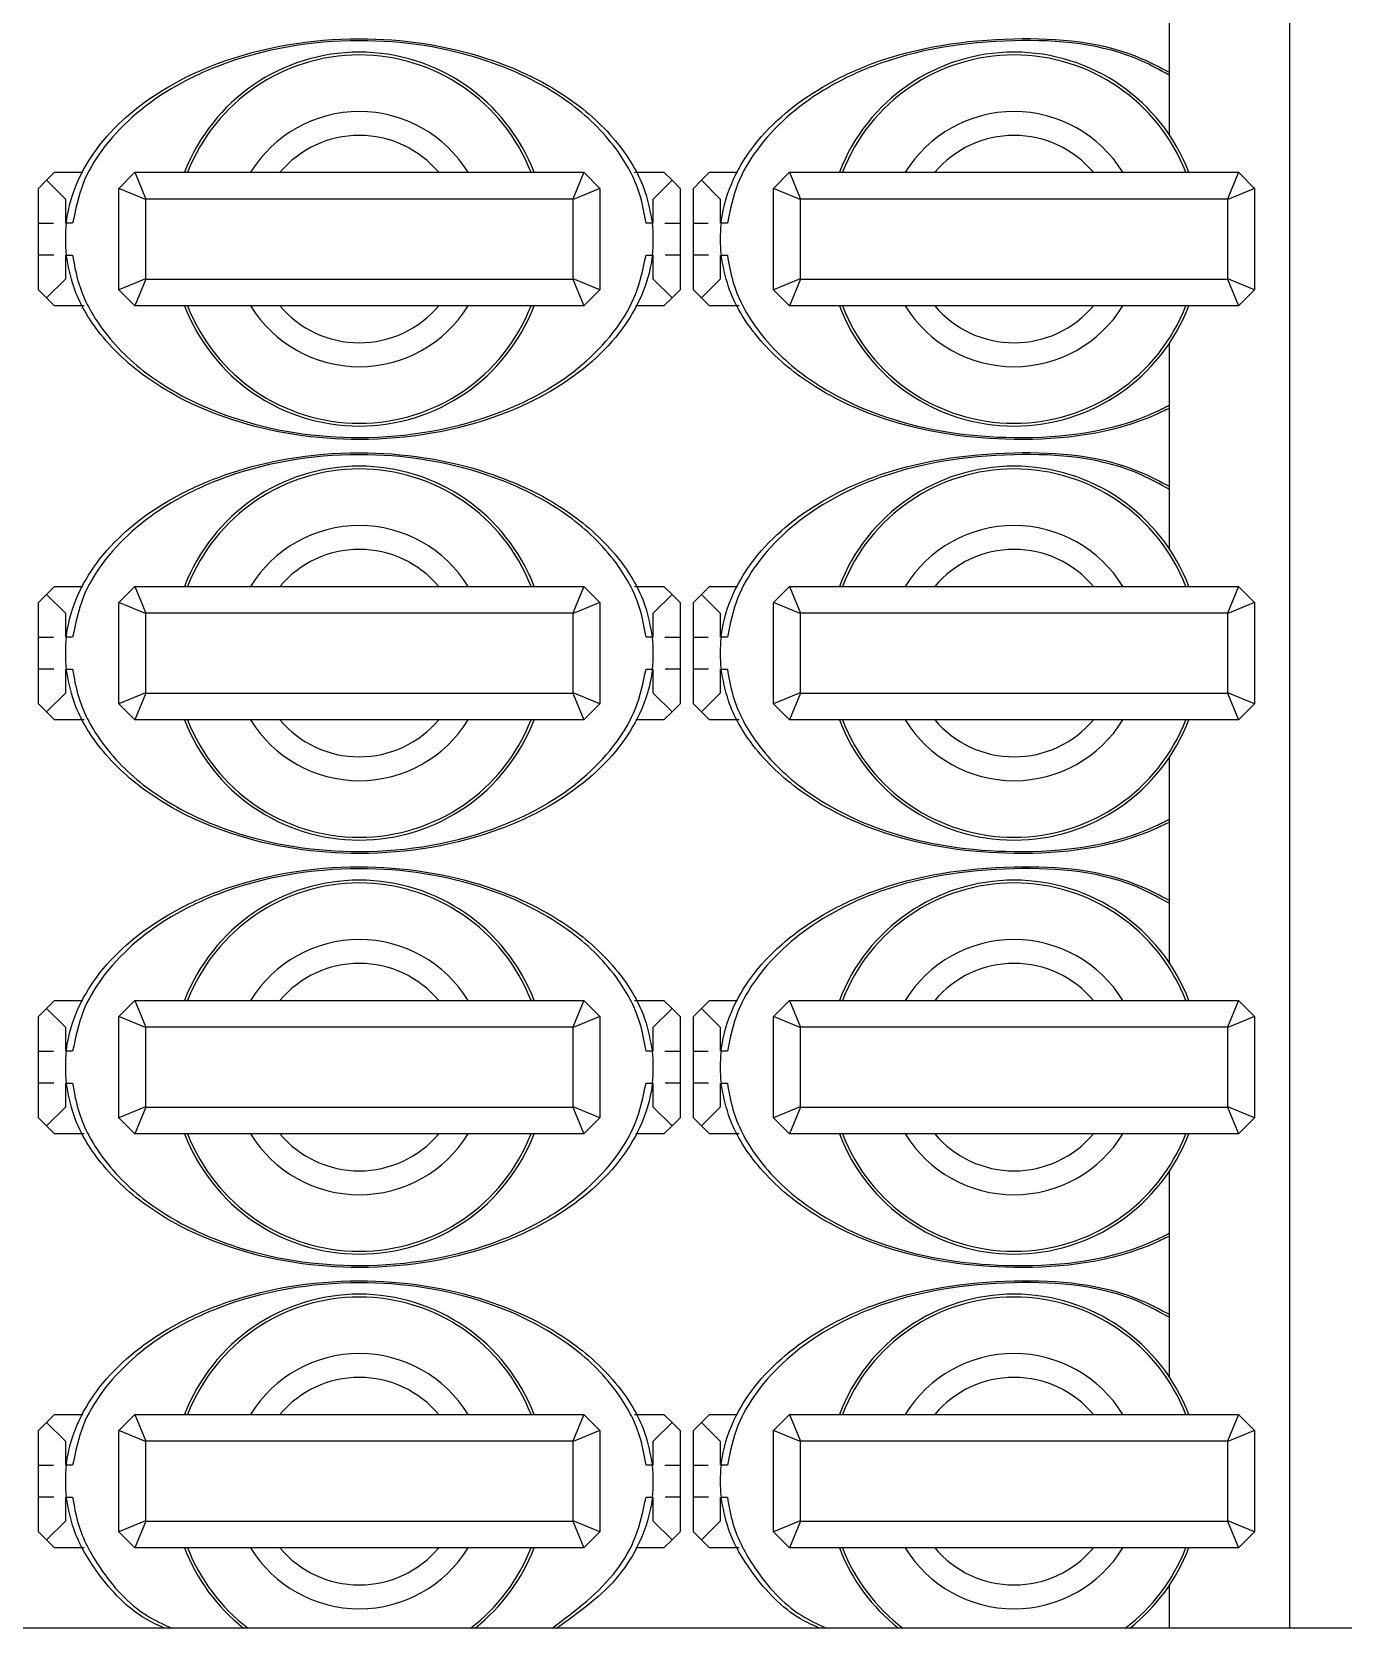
# Model space of a CAD drawing. Header units: millimetres. Extents: x 10 to 584, y 10 to 410.
# Drawn here: x 490.208 to 491.843, y 315.845 to 317.837 of the extents above; entities that cross this region are included whole.
import ezdxf

# ---------------------------------------------------------------- set-up
doc = ezdxf.new("R2010")
doc.units = ezdxf.units.MM

msp = doc.modelspace()

# ---------------------------------------------------------------- linework, layer by layer
at = {"color": 7, "linetype": 'Continuous', "lineweight": 25}
for p, q in [((491.77622, 325.84409), (491.77622, 315.84498)), ((491.62622, 317.96434), (491.62622, 317.70895)), ((490.21622, 317.64165), (490.22622, 317.65165)), ((490.22622, 317.65165), (490.23622, 317.66165)), ((490.22622, 317.65165), (490.24955, 317.62831)), ((490.23622, 317.66165), (490.27145, 317.66165)), ((490.31622, 317.64165), (490.33622, 317.66165)), ((490.33622, 317.66165), (490.35003, 317.62831)), ((490.33622, 317.66165), (490.89622, 317.66165)), ((490.89622, 317.66165), (490.88241, 317.62831)), ((490.89622, 317.66165), (490.91622, 317.64165)), ((490.95925, 317.66165), (490.99622, 317.66165)), ((490.98289, 317.62831), (491.00622, 317.65165)), ((490.99622, 317.66165), (491.00622, 317.65165)), ((491.00622, 317.65165), (491.01622, 317.64165)), ((491.03289, 317.64165), (491.04289, 317.65165)), ((491.04289, 317.65165), (491.05289, 317.66165)), ((491.04289, 317.65165), (491.06622, 317.62831)), ((491.05289, 317.66165), (491.08811, 317.66165)), ((491.13289, 317.64165), (491.15289, 317.66165)), ((491.15289, 317.66165), (491.16669, 317.62831)), ((491.15289, 317.66165), (491.71289, 317.66165)), ((491.71289, 317.66165), (491.69908, 317.62831)), ((491.71289, 317.66165), (491.73289, 317.64165)), ((490.21622, 317.59831), (490.21622, 317.64165)), ((490.24955, 317.62831), (490.24955, 317.59831)), ((490.31622, 317.51498), (490.31622, 317.64165)), ((490.34955, 317.62784), (490.31622, 317.64165)), ((490.35003, 317.62831), (490.34955, 317.62784)), ((490.34955, 317.62784), (490.34955, 317.52879)), ((490.88241, 317.62831), (490.35003, 317.62831)), ((490.88289, 317.62784), (490.88241, 317.62831)), ((490.91622, 317.64165), (490.88289, 317.62784)), ((490.88289, 317.52879), (490.88289, 317.62784)), ((490.91622, 317.64165), (490.91622, 317.51498)), ((490.98289, 317.59831), (490.98289, 317.62831)), ((491.01622, 317.64165), (491.01622, 317.59831)), ((491.03289, 317.59831), (491.03289, 317.64165)), ((491.06622, 317.62831), (491.06622, 317.59831)), ((491.13289, 317.51498), (491.13289, 317.64165)), ((491.16622, 317.62784), (491.13289, 317.64165)), ((491.16669, 317.62831), (491.16622, 317.62784)), ((491.16622, 317.62784), (491.16622, 317.52879)), ((491.69908, 317.62831), (491.16669, 317.62831)), ((491.69955, 317.62784), (491.69908, 317.62831)), ((491.73289, 317.64165), (491.69955, 317.62784)), ((491.69955, 317.52879), (491.69955, 317.62784)), ((491.73289, 317.64165), (491.73289, 317.51498)), ((490.25865, 317.59831), (490.25073, 317.59831)), ((490.98171, 317.59831), (490.97388, 317.59831)), ((491.07532, 317.59831), (491.0674, 317.59831)), ((490.21622, 317.51498), (490.21622, 317.55831)), ((490.24955, 317.55831), (490.24955, 317.52831)), ((490.25073, 317.55831), (490.25857, 317.55831)), ((490.97379, 317.55831), (490.98171, 317.55831)), ((490.98289, 317.52831), (490.98289, 317.55831)), ((491.01622, 317.55831), (491.01622, 317.51498)), ((491.03289, 317.51498), (491.03289, 317.55831)), ((491.06622, 317.55831), (491.06622, 317.52831)), ((491.0674, 317.55831), (491.07523, 317.55831)), ((490.24955, 317.52831), (490.22622, 317.50498)), ((490.34955, 317.52879), (490.31622, 317.51498)), ((490.35003, 317.52831), (490.33622, 317.49498)), ((490.34955, 317.52879), (490.35003, 317.52831)), ((490.35003, 317.52831), (490.88241, 317.52831)), ((490.88241, 317.52831), (490.88289, 317.52879)), ((490.88241, 317.52831), (490.89622, 317.49498)), ((490.91622, 317.51498), (490.88289, 317.52879)), ((491.00622, 317.50498), (490.98289, 317.52831)), ((491.06622, 317.52831), (491.04289, 317.50498)), ((491.16622, 317.52879), (491.13289, 317.51498)), ((491.16669, 317.52831), (491.15289, 317.49498)), ((491.16622, 317.52879), (491.16669, 317.52831)), ((491.16669, 317.52831), (491.69908, 317.52831)), ((491.69908, 317.52831), (491.69955, 317.52879)), ((491.69908, 317.52831), (491.71289, 317.49498)), ((491.73289, 317.51498), (491.69955, 317.52879)), ((490.22622, 317.50498), (490.21622, 317.51498)), ((490.23622, 317.49498), (490.22622, 317.50498)), ((490.33622, 317.49498), (490.31622, 317.51498)), ((490.91622, 317.51498), (490.89622, 317.49498)), ((491.00622, 317.50498), (490.99622, 317.49498)), ((491.01622, 317.51498), (491.00622, 317.50498)), ((491.04289, 317.50498), (491.03289, 317.51498)), ((491.05289, 317.49498), (491.04289, 317.50498)), ((491.15289, 317.49498), (491.13289, 317.51498)), ((491.73289, 317.51498), (491.71289, 317.49498)), ((490.27319, 317.49498), (490.23622, 317.49498)), ((490.89622, 317.49498), (490.33622, 317.49498)), ((490.99622, 317.49498), (490.96099, 317.49498)), ((491.08986, 317.49498), (491.05289, 317.49498)), ((491.71289, 317.49498), (491.15289, 317.49498)), ((491.62622, 317.44767), (491.62622, 317.19229)), ((490.21622, 317.12498), (490.22622, 317.13498)), ((490.22622, 317.13498), (490.23622, 317.14498)), ((490.22622, 317.13498), (490.24955, 317.11165)), ((490.23622, 317.14498), (490.27145, 317.14498)), ((490.31622, 317.12498), (490.33622, 317.14498)), ((490.33622, 317.14498), (490.89622, 317.14498)), ((490.33622, 317.14498), (490.35003, 317.11165)), ((490.89622, 317.14498), (490.88241, 317.11165)), ((490.89622, 317.14498), (490.91622, 317.12498)), ((490.95925, 317.14498), (490.99622, 317.14498)), ((490.98289, 317.11165), (491.00622, 317.13498)), ((490.99622, 317.14498), (491.00622, 317.13498)), ((491.00622, 317.13498), (491.01622, 317.12498)), ((491.03289, 317.12498), (491.04289, 317.13498)), ((491.04289, 317.13498), (491.05289, 317.14498)), ((491.04289, 317.13498), (491.06622, 317.11165)), ((491.05289, 317.14498), (491.08811, 317.14498)), ((491.13289, 317.12498), (491.15289, 317.14498)), ((491.15289, 317.14498), (491.16669, 317.11165)), ((491.15289, 317.14498), (491.71289, 317.14498)), ((491.71289, 317.14498), (491.69908, 317.11165)), ((491.71289, 317.14498), (491.73289, 317.12498)), ((490.21622, 317.08165), (490.21622, 317.12498)), ((490.24955, 317.11165), (490.24955, 317.08165)), ((490.31622, 316.99831), (490.31622, 317.12498)), ((490.34955, 317.11117), (490.31622, 317.12498)), ((490.35003, 317.11165), (490.34955, 317.11117)), ((490.34955, 317.11117), (490.34955, 317.01212)), ((490.88241, 317.11165), (490.35003, 317.11165)), ((490.88289, 317.11117), (490.88241, 317.11165)), ((490.91622, 317.12498), (490.88289, 317.11117)), ((490.88289, 317.01212), (490.88289, 317.11117)), ((490.91622, 317.12498), (490.91622, 316.99831)), ((490.98289, 317.08165), (490.98289, 317.11165)), ((491.01622, 317.12498), (491.01622, 317.08165)), ((491.03289, 317.08165), (491.03289, 317.12498)), ((491.06622, 317.11165), (491.06622, 317.08165)), ((491.13289, 316.99831), (491.13289, 317.12498)), ((491.16622, 317.11117), (491.13289, 317.12498)), ((491.16669, 317.11165), (491.16622, 317.11117)), ((491.16622, 317.11117), (491.16622, 317.01212)), ((491.69908, 317.11165), (491.16669, 317.11165)), ((491.69955, 317.11117), (491.69908, 317.11165)), ((491.73289, 317.12498), (491.69955, 317.11117)), ((491.69955, 317.01212), (491.69955, 317.11117)), ((491.73289, 317.12498), (491.73289, 316.99831)), ((490.25865, 317.08165), (490.25073, 317.08165)), ((490.98171, 317.08165), (490.97388, 317.08165)), ((491.07532, 317.08165), (491.0674, 317.08165)), ((490.21622, 316.99831), (490.21622, 317.04165)), ((490.24955, 317.04165), (490.24955, 317.01165)), ((490.25073, 317.04165), (490.25857, 317.04165)), ((490.97379, 317.04165), (490.98171, 317.04165)), ((490.98289, 317.01165), (490.98289, 317.04165)), ((491.01622, 317.04165), (491.01622, 316.99831)), ((491.03289, 316.99831), (491.03289, 317.04165)), ((491.06622, 317.04165), (491.06622, 317.01165)), ((491.0674, 317.04165), (491.07523, 317.04165)), ((490.24955, 317.01165), (490.22622, 316.98831)), ((490.34955, 317.01212), (490.31622, 316.99831)), ((490.35003, 317.01165), (490.33622, 316.97831)), ((490.34955, 317.01212), (490.35003, 317.01165)), ((490.35003, 317.01165), (490.88241, 317.01165)), ((490.88241, 317.01165), (490.88289, 317.01212)), ((490.88241, 317.01165), (490.89622, 316.97831)), ((490.91622, 316.99831), (490.88289, 317.01212)), ((491.00622, 316.98831), (490.98289, 317.01165)), ((491.06622, 317.01165), (491.04289, 316.98831)), ((491.16622, 317.01212), (491.13289, 316.99831)), ((491.16669, 317.01165), (491.15289, 316.97831)), ((491.16622, 317.01212), (491.16669, 317.01165)), ((491.16669, 317.01165), (491.69908, 317.01165)), ((491.69908, 317.01165), (491.69955, 317.01212)), ((491.69908, 317.01165), (491.71289, 316.97831)), ((491.73289, 316.99831), (491.69955, 317.01212)), ((490.22622, 316.98831), (490.21622, 316.99831)), ((490.23622, 316.97831), (490.22622, 316.98831)), ((490.33622, 316.97831), (490.31622, 316.99831)), ((490.91622, 316.99831), (490.89622, 316.97831)), ((491.00622, 316.98831), (490.99622, 316.97831)), ((491.01622, 316.99831), (491.00622, 316.98831)), ((491.04289, 316.98831), (491.03289, 316.99831)), ((491.05289, 316.97831), (491.04289, 316.98831)), ((491.15289, 316.97831), (491.13289, 316.99831)), ((491.73289, 316.99831), (491.71289, 316.97831)), ((490.27319, 316.97831), (490.23622, 316.97831)), ((490.89622, 316.97831), (490.33622, 316.97831)), ((490.99622, 316.97831), (490.96099, 316.97831)), ((491.08986, 316.97831), (491.05289, 316.97831)), ((491.71289, 316.97831), (491.15289, 316.97831)), ((491.62622, 316.93101), (491.62622, 316.67562)), ((490.22622, 316.61831), (490.23622, 316.62831)), ((490.23622, 316.62831), (490.27145, 316.62831)), ((490.31622, 316.60831), (490.33622, 316.62831)), ((490.33622, 316.62831), (490.89622, 316.62831)), ((490.33622, 316.62831), (490.35003, 316.59498)), ((490.89622, 316.62831), (490.88241, 316.59498)), ((490.89622, 316.62831), (490.91622, 316.60831)), ((490.95925, 316.62831), (490.99622, 316.62831)), ((490.99622, 316.62831), (491.00622, 316.61831)), ((491.04289, 316.61831), (491.05289, 316.62831)), ((491.05289, 316.62831), (491.08811, 316.62831)), ((491.13289, 316.60831), (491.15289, 316.62831)), ((491.15289, 316.62831), (491.16669, 316.59498)), ((491.15289, 316.62831), (491.71289, 316.62831)), ((491.71289, 316.62831), (491.69908, 316.59498)), ((491.71289, 316.62831), (491.73289, 316.60831)), ((490.21622, 316.60831), (490.22622, 316.61831)), ((490.21622, 316.56498), (490.21622, 316.60831)), ((490.22622, 316.61831), (490.24955, 316.59498)), ((490.31622, 316.48165), (490.31622, 316.60831)), ((490.34955, 316.59451), (490.31622, 316.60831)), ((490.91622, 316.60831), (490.88289, 316.59451)), ((490.91622, 316.60831), (490.91622, 316.48165)), ((490.98289, 316.59498), (491.00622, 316.61831)), ((491.00622, 316.61831), (491.01622, 316.60831)), ((491.01622, 316.60831), (491.01622, 316.56498)), ((491.03289, 316.60831), (491.04289, 316.61831)), ((491.03289, 316.56498), (491.03289, 316.60831)), ((491.04289, 316.61831), (491.06622, 316.59498)), ((491.13289, 316.48165), (491.13289, 316.60831)), ((491.16622, 316.59451), (491.13289, 316.60831)), ((491.73289, 316.60831), (491.69955, 316.59451)), ((491.73289, 316.60831), (491.73289, 316.48165)), ((490.24955, 316.59498), (490.24955, 316.56498)), ((490.35003, 316.59498), (490.34955, 316.59451)), ((490.34955, 316.59451), (490.34955, 316.49545)), ((490.88241, 316.59498), (490.35003, 316.59498)), ((490.88289, 316.59451), (490.88241, 316.59498)), ((490.88289, 316.49545), (490.88289, 316.59451)), ((490.98289, 316.56498), (490.98289, 316.59498)), ((491.06622, 316.59498), (491.06622, 316.56498)), ((491.16669, 316.59498), (491.16622, 316.59451)), ((491.16622, 316.59451), (491.16622, 316.49545)), ((491.69908, 316.59498), (491.16669, 316.59498)), ((491.69955, 316.59451), (491.69908, 316.59498)), ((491.69955, 316.49545), (491.69955, 316.59451)), ((490.25865, 316.56498), (490.25073, 316.56498)), ((490.98171, 316.56498), (490.97388, 316.56498)), ((491.07532, 316.56498), (491.0674, 316.56498)), ((490.21622, 316.48165), (490.21622, 316.52498)), ((490.24955, 316.52498), (490.24955, 316.49498)), ((490.25073, 316.52498), (490.25857, 316.52498)), ((490.97379, 316.52498), (490.98171, 316.52498)), ((490.98289, 316.49498), (490.98289, 316.52498)), ((491.01622, 316.52498), (491.01622, 316.48165)), ((491.03289, 316.48165), (491.03289, 316.52498)), ((491.06622, 316.52498), (491.06622, 316.49498)), ((491.0674, 316.52498), (491.07523, 316.52498)), ((490.24955, 316.49498), (490.22622, 316.47165)), ((490.34955, 316.49545), (490.31622, 316.48165)), ((490.35003, 316.49498), (490.33622, 316.46165)), ((490.34955, 316.49545), (490.35003, 316.49498)), ((490.35003, 316.49498), (490.88241, 316.49498)), ((490.88241, 316.49498), (490.88289, 316.49545)), ((490.88241, 316.49498), (490.89622, 316.46165)), ((490.91622, 316.48165), (490.88289, 316.49545)), ((491.00622, 316.47165), (490.98289, 316.49498)), ((491.06622, 316.49498), (491.04289, 316.47165)), ((491.16622, 316.49545), (491.13289, 316.48165)), ((491.16669, 316.49498), (491.15289, 316.46165)), ((491.16622, 316.49545), (491.16669, 316.49498)), ((491.16669, 316.49498), (491.69908, 316.49498)), ((491.69908, 316.49498), (491.69955, 316.49545)), ((491.69908, 316.49498), (491.71289, 316.46165)), ((491.73289, 316.48165), (491.69955, 316.49545)), ((490.22622, 316.47165), (490.21622, 316.48165)), ((490.23622, 316.46165), (490.22622, 316.47165)), ((490.33622, 316.46165), (490.31622, 316.48165)), ((490.91622, 316.48165), (490.89622, 316.46165)), ((491.00622, 316.47165), (490.99622, 316.46165)), ((491.01622, 316.48165), (491.00622, 316.47165)), ((491.04289, 316.47165), (491.03289, 316.48165)), ((491.05289, 316.46165), (491.04289, 316.47165)), ((491.15289, 316.46165), (491.13289, 316.48165)), ((491.73289, 316.48165), (491.71289, 316.46165)), ((490.27319, 316.46165), (490.23622, 316.46165)), ((490.89622, 316.46165), (490.33622, 316.46165)), ((490.99622, 316.46165), (490.96099, 316.46165)), ((491.08986, 316.46165), (491.05289, 316.46165)), ((491.71289, 316.46165), (491.15289, 316.46165)), ((491.62622, 316.41434), (491.62622, 316.15895)), ((490.22622, 316.10165), (490.23622, 316.11165)), ((490.23622, 316.11165), (490.27145, 316.11165)), ((490.31622, 316.09165), (490.33622, 316.11165)), ((490.33622, 316.11165), (490.89622, 316.11165)), ((490.33622, 316.11165), (490.35003, 316.07831)), ((490.89622, 316.11165), (490.88241, 316.07831)), ((490.89622, 316.11165), (490.91622, 316.09165)), ((490.95925, 316.11165), (490.99622, 316.11165)), ((490.99622, 316.11165), (491.00622, 316.10165)), ((491.04289, 316.10165), (491.05289, 316.11165)), ((491.05289, 316.11165), (491.08811, 316.11165)), ((491.13289, 316.09165), (491.15289, 316.11165)), ((491.15289, 316.11165), (491.71289, 316.11165)), ((491.15289, 316.11165), (491.16669, 316.07831)), ((491.71289, 316.11165), (491.69908, 316.07831)), ((491.71289, 316.11165), (491.73289, 316.09165)), ((490.21622, 316.09165), (490.22622, 316.10165)), ((490.21622, 316.04831), (490.21622, 316.09165)), ((490.22622, 316.10165), (490.24955, 316.07831)), ((490.31622, 315.96498), (490.31622, 316.09165)), ((490.34955, 316.07784), (490.31622, 316.09165)), ((490.91622, 316.09165), (490.88289, 316.07784)), ((490.91622, 316.09165), (490.91622, 315.96498)), ((490.98289, 316.07831), (491.00622, 316.10165)), ((491.00622, 316.10165), (491.01622, 316.09165)), ((491.01622, 316.09165), (491.01622, 316.04831)), ((491.03289, 316.09165), (491.04289, 316.10165)), ((491.03289, 316.04831), (491.03289, 316.09165)), ((491.04289, 316.10165), (491.06622, 316.07831)), ((491.13289, 315.96498), (491.13289, 316.09165)), ((491.16622, 316.07784), (491.13289, 316.09165)), ((491.73289, 316.09165), (491.69955, 316.07784)), ((491.73289, 316.09165), (491.73289, 315.96498)), ((490.24955, 316.07831), (490.24955, 316.04831)), ((490.35003, 316.07831), (490.34955, 316.07784)), ((490.34955, 316.07784), (490.34955, 315.97879)), ((490.88241, 316.07831), (490.35003, 316.07831)), ((490.88289, 316.07784), (490.88241, 316.07831)), ((490.88289, 315.97879), (490.88289, 316.07784)), ((490.98289, 316.04831), (490.98289, 316.07831)), ((491.06622, 316.07831), (491.06622, 316.04831)), ((491.16669, 316.07831), (491.16622, 316.07784)), ((491.16622, 316.07784), (491.16622, 315.97879)), ((491.69908, 316.07831), (491.16669, 316.07831)), ((491.69955, 316.07784), (491.69908, 316.07831)), ((491.69955, 315.97879), (491.69955, 316.07784)), ((490.25865, 316.04831), (490.25073, 316.04831)), ((490.98171, 316.04831), (490.97388, 316.04831)), ((491.07532, 316.04831), (491.0674, 316.04831)), ((490.21622, 315.96498), (490.21622, 316.00831)), ((490.24955, 316.00831), (490.24955, 315.97831)), ((490.25073, 316.00831), (490.25857, 316.00831)), ((490.97379, 316.00831), (490.98171, 316.00831)), ((490.98289, 315.97831), (490.98289, 316.00831)), ((491.01622, 316.00831), (491.01622, 315.96498)), ((491.03289, 315.96498), (491.03289, 316.00831)), ((491.06622, 316.00831), (491.06622, 315.97831)), ((491.0674, 316.00831), (491.07523, 316.00831)), ((490.24955, 315.97831), (490.22622, 315.95498)), ((490.34955, 315.97879), (490.31622, 315.96498)), ((490.35003, 315.97831), (490.33622, 315.94498)), ((490.34955, 315.97879), (490.35003, 315.97831)), ((490.35003, 315.97831), (490.88241, 315.97831)), ((490.88241, 315.97831), (490.88289, 315.97879)), ((490.88241, 315.97831), (490.89622, 315.94498)), ((490.91622, 315.96498), (490.88289, 315.97879)), ((491.00622, 315.95498), (490.98289, 315.97831)), ((491.06622, 315.97831), (491.04289, 315.95498)), ((491.16622, 315.97879), (491.13289, 315.96498)), ((491.16669, 315.97831), (491.15289, 315.94498)), ((491.16622, 315.97879), (491.16669, 315.97831)), ((491.16669, 315.97831), (491.69908, 315.97831)), ((491.69908, 315.97831), (491.69955, 315.97879)), ((491.69908, 315.97831), (491.71289, 315.94498)), ((491.73289, 315.96498), (491.69955, 315.97879)), ((490.22622, 315.95498), (490.21622, 315.96498)), ((490.23622, 315.94498), (490.22622, 315.95498)), ((490.33622, 315.94498), (490.31622, 315.96498)), ((490.91622, 315.96498), (490.89622, 315.94498)), ((491.00622, 315.95498), (490.99622, 315.94498)), ((491.01622, 315.96498), (491.00622, 315.95498)), ((491.04289, 315.95498), (491.03289, 315.96498)), ((491.05289, 315.94498), (491.04289, 315.95498)), ((491.15289, 315.94498), (491.13289, 315.96498)), ((491.73289, 315.96498), (491.71289, 315.94498)), ((490.27319, 315.94498), (490.23622, 315.94498)), ((490.89622, 315.94498), (490.33622, 315.94498)), ((490.99622, 315.94498), (490.96099, 315.94498)), ((491.08986, 315.94498), (491.05289, 315.94498)), ((491.71289, 315.94498), (491.15289, 315.94498)), ((491.62622, 315.89767), (491.62622, 315.84498)), ((493.24289, 315.84498), (487.97622, 315.84498))]:
    msp.add_line(p, q, dxfattribs=at)
for centre, start, end in [((490.61622, 317.57831), 20.92483, 159.07517), ((491.43289, 317.57831), 20.92483, 159.07517), ((490.61622, 317.57831), 200.92483, 339.07517), ((491.43289, 317.57831), 200.92483, 339.07517), ((490.61622, 317.06165), 20.92483, 159.07517), ((491.43289, 317.06165), 20.92483, 159.07517), ((490.61622, 317.06165), 200.92483, 339.07517), ((491.43289, 317.06165), 200.92483, 339.07517), ((490.61622, 316.54498), 20.92483, 159.07517), ((491.43289, 316.54498), 20.92483, 159.07517), ((490.61622, 316.54498), 200.92483, 339.07517), ((491.43289, 316.54498), 200.92483, 339.07517), ((490.61622, 316.02831), 20.92483, 159.07517), ((491.43289, 316.02831), 20.92483, 159.07517), ((490.61622, 316.02831), 200.92483, 231.78679), ((490.61622, 316.02831), 308.21321, 339.07517), ((491.43289, 316.02831), 200.92483, 231.78679), ((491.43289, 316.02831), 308.21321, 339.07517)]:
    msp.add_arc(centre, 0.23333, start, end, dxfattribs=at)
at = {"color": 59, "linetype": 'Continuous', "lineweight": 25}
for centre, radius, start, end in [((490.61622, 317.57831), 0.22981, 21.26068, 158.73932), ((491.43289, 317.57831), 0.22981, 21.26068, 158.73932), ((490.61622, 317.57831), 0.15921, 31.5611, 148.4389), ((491.43289, 317.57831), 0.15921, 31.5611, 148.4389), ((490.61622, 317.57831), 0.1294, 40.09101, 139.90899), ((491.43289, 317.57831), 0.1294, 40.09101, 139.90899), ((490.61622, 317.57831), 0.22981, 201.26068, 338.73932), ((490.61622, 317.57831), 0.15921, 211.5611, 328.4389), ((490.61622, 317.57831), 0.1294, 220.09101, 319.90899), ((491.43289, 317.57831), 0.22981, 201.26068, 338.73932), ((491.43289, 317.57831), 0.15921, 211.5611, 328.4389), ((491.43289, 317.57831), 0.1294, 220.09101, 319.90899), ((490.61622, 317.06165), 0.22981, 21.26068, 158.73932), ((491.43289, 317.06165), 0.22981, 21.26068, 158.73932), ((490.61622, 317.06165), 0.15921, 31.5611, 148.4389), ((491.43289, 317.06165), 0.15921, 31.5611, 148.4389), ((490.61622, 317.06165), 0.1294, 40.09101, 139.90899), ((491.43289, 317.06165), 0.1294, 40.09101, 139.90899), ((490.61622, 317.06165), 0.22981, 201.26068, 338.73932), ((490.61622, 317.06165), 0.15921, 211.5611, 328.4389), ((490.61622, 317.06165), 0.1294, 220.09101, 319.90899), ((491.43289, 317.06165), 0.22981, 201.26068, 338.73932), ((491.43289, 317.06165), 0.15921, 211.5611, 328.4389), ((491.43289, 317.06165), 0.1294, 220.09101, 319.90899), ((490.61622, 316.54498), 0.22981, 21.26068, 158.73932), ((491.43289, 316.54498), 0.22981, 21.26068, 158.73932), ((490.61622, 316.54498), 0.15921, 31.5611, 148.4389), ((491.43289, 316.54498), 0.15921, 31.5611, 148.4389), ((490.61622, 316.54498), 0.1294, 40.09101, 139.90899), ((491.43289, 316.54498), 0.1294, 40.09101, 139.90899), ((490.61622, 316.54498), 0.22981, 201.26068, 338.73932), ((490.61622, 316.54498), 0.15921, 211.5611, 328.4389), ((490.61622, 316.54498), 0.1294, 220.09101, 319.90899), ((491.43289, 316.54498), 0.22981, 201.26068, 338.73932), ((491.43289, 316.54498), 0.15921, 211.5611, 328.4389), ((491.43289, 316.54498), 0.1294, 220.09101, 319.90899), ((490.61622, 316.02831), 0.22981, 21.26068, 158.73932), ((491.43289, 316.02831), 0.22981, 21.26068, 158.73932), ((490.61622, 316.02831), 0.15921, 31.5611, 148.4389), ((491.43289, 316.02831), 0.15921, 31.5611, 148.4389), ((490.61622, 316.02831), 0.1294, 40.09101, 139.90899), ((491.43289, 316.02831), 0.1294, 40.09101, 139.90899), ((490.61622, 316.02831), 0.22981, 201.26068, 232.91537), ((490.61622, 316.02831), 0.15921, 211.5611, 328.4389), ((490.61622, 316.02831), 0.1294, 220.09101, 319.90899), ((490.61622, 316.02831), 0.22981, 307.08463, 338.73932), ((491.43289, 316.02831), 0.22981, 201.26068, 232.91537), ((491.43289, 316.02831), 0.15921, 211.5611, 328.4389), ((491.43289, 316.02831), 0.1294, 220.09101, 319.90899), ((491.43289, 316.02831), 0.22981, 307.08463, 338.73932)]:
    msp.add_arc(centre, radius, start, end, dxfattribs=at)
at = {"color": 7, "linetype": 'Continuous', "lineweight": 25}
for centre, start_param, end_param in [((490.61622, 317.57831), 6.2030997, 6.3632709), ((490.61622, 317.57831), 3.0615071, 3.2216782), ((491.43289, 317.57831), 6.2030997, 6.3632709), ((490.61622, 317.06165), 6.2030997, 6.3632709), ((490.61622, 317.06165), 3.0615071, 3.2216782), ((491.43289, 317.06165), 6.2030997, 6.3632709), ((490.61622, 316.54498), 6.2030997, 6.3632709), ((490.61622, 316.54498), 3.0615071, 3.2216782), ((491.43289, 316.54498), 6.2030997, 6.3632709), ((490.61622, 316.02831), 6.2030997, 6.3632709), ((490.61622, 316.02831), 3.0615071, 3.2216782), ((491.43289, 316.02831), 6.2030997, 6.3632709)]:
    msp.add_ellipse(centre, major_axis=(-0.36667, 0), ratio=0.6818182, start_param=start_param, end_param=end_param, dxfattribs=at)
for points, knots in [([(490.25073, 317.59831), (490.2508, 317.59888), (490.25313, 317.61814), (490.26366, 317.65289), (490.3023, 317.71446), (490.36328, 317.76381), (490.47221, 317.81455), (490.61034, 317.83723), (490.76429, 317.81443), (490.87545, 317.76151), (490.94065, 317.70054), (490.97268, 317.64577), (490.97917, 317.61167), (490.98171, 317.59831)], [0, 0, 0, 0, 0.0018163, 0.0623534, 0.1143667, 0.233959, 0.3073793, 0.4998825, 0.6727703, 0.8005481, 0.8889323, 0.9564828, 1, 1, 1, 1]), ([(490.97388, 317.59831), (490.97196, 317.60936), (490.9665, 317.6408), (490.9383, 317.69457), (490.87492, 317.75739), (490.76422, 317.8118), (490.61028, 317.835), (490.47226, 317.81167), (490.36399, 317.75945), (490.30494, 317.70856), (490.26881, 317.64746), (490.26211, 317.61507), (490.25865, 317.59831)], [0, 0, 0, 0, 0.0365567, 0.1040975, 0.1943714, 0.3245734, 0.5003947, 0.6961333, 0.770877, 0.8925039, 0.9444139, 1, 1, 1, 1]), ([(491.0674, 317.59831), (491.06746, 317.59888), (491.06979, 317.61814), (491.08032, 317.65289), (491.11898, 317.71446), (491.17992, 317.76375), (491.28899, 317.81477), (491.42583, 317.83483), (491.55627, 317.82371), (491.61507, 317.79248), (491.62622, 317.78656)], [0, 0, 0, 0, 0.0025465, 0.08742224, 0.16034706, 0.32802069, 0.43095915, 0.70085709, 0.94325333, 1, 1, 1, 1]), ([(490.21622, 317.59831), (490.2171, 317.59831), (490.21842, 317.59831), (490.23077, 317.59831), (490.23484, 317.59831)], [0, 0, 0, 0, 0.6701369, 1, 1, 1, 1]), ([(490.99719, 317.59831), (491.00026, 317.59831), (491.01188, 317.59831), (491.01573, 317.59831), (491.01615, 317.59831), (491.01622, 317.59831)], [0, 0, 0, 0, 0.2301759, 0.8737531, 1, 1, 1, 1]), ([(491.03289, 317.59831), (491.03377, 317.59831), (491.03509, 317.59831), (491.04743, 317.59831), (491.05151, 317.59831)], [0, 0, 0, 0, 0.6701369, 1, 1, 1, 1]), ([(490.23525, 317.55831), (490.23218, 317.55831), (490.22056, 317.55831), (490.21671, 317.55831), (490.21629, 317.55831), (490.21622, 317.55831)], [0, 0, 0, 0, 0.2301759, 0.8737531, 1, 1, 1, 1]), ([(490.98171, 317.55831), (490.98164, 317.55775), (490.97931, 317.53849), (490.96879, 317.50374), (490.93014, 317.44217), (490.86916, 317.39282), (490.76023, 317.34208), (490.6221, 317.31939), (490.46815, 317.3422), (490.35699, 317.39512), (490.29179, 317.45608), (490.25976, 317.51085), (490.25327, 317.54495), (490.25073, 317.55831)], [0, 0, 0, 0, 0.0018163, 0.0623534, 0.1143667, 0.233959, 0.3073793, 0.4998825, 0.6727703, 0.8005481, 0.8889323, 0.9564828, 1, 1, 1, 1]), ([(490.25857, 317.55831), (490.26048, 317.54727), (490.26594, 317.51583), (490.29414, 317.46206), (490.35752, 317.39924), (490.46823, 317.34483), (490.62216, 317.32163), (490.76018, 317.34496), (490.86845, 317.39718), (490.9275, 317.44807), (490.96363, 317.50916), (490.97033, 317.54156), (490.97379, 317.55831)], [0, 0, 0, 0, 0.03655668, 0.10409746, 0.19437138, 0.32457341, 0.50039468, 0.69613329, 0.77087697, 0.89250391, 0.94441391, 1, 1, 1, 1]), ([(491.01622, 317.55831), (491.01534, 317.55831), (491.01402, 317.55831), (491.00167, 317.55831), (490.9976, 317.55831)], [0, 0, 0, 0, 0.6701369, 1, 1, 1, 1]), ([(491.05191, 317.55831), (491.04885, 317.55831), (491.03723, 317.55831), (491.03338, 317.55831), (491.03296, 317.55831), (491.03289, 317.55831)], [0, 0, 0, 0, 0.2301759, 0.8737531, 1, 1, 1, 1]), ([(491.62622, 317.3671), (491.6208, 317.36447), (491.56148, 317.33564), (491.43814, 317.32082), (491.28493, 317.34194), (491.17364, 317.39516), (491.10846, 317.45608), (491.07643, 317.51086), (491.06994, 317.54495), (491.0674, 317.55831)], [0, 0, 0, 0, 0.0271831, 0.2975625, 0.5403912, 0.7198608, 0.8440004, 0.9388782, 1, 1, 1, 1]), ([(490.25073, 317.08165), (490.2508, 317.08221), (490.25313, 317.10147), (490.26366, 317.13622), (490.3023, 317.19779), (490.36328, 317.24714), (490.47221, 317.29788), (490.61034, 317.32057), (490.76429, 317.29776), (490.87545, 317.24484), (490.94065, 317.18388), (490.97268, 317.12911), (490.97917, 317.09501), (490.98171, 317.08165)], [0, 0, 0, 0, 0.0018163, 0.0623534, 0.1143667, 0.233959, 0.3073793, 0.4998825, 0.6727703, 0.8005481, 0.8889323, 0.9564828, 1, 1, 1, 1]), ([(490.97388, 317.08165), (490.97196, 317.09269), (490.9665, 317.12413), (490.9383, 317.1779), (490.87492, 317.24072), (490.76422, 317.29513), (490.61028, 317.31833), (490.47226, 317.295), (490.36399, 317.24278), (490.30494, 317.19189), (490.26881, 317.1308), (490.26211, 317.0984), (490.25865, 317.08165)], [0, 0, 0, 0, 0.0365567, 0.1040975, 0.1943714, 0.3245734, 0.5003947, 0.6961333, 0.770877, 0.8925039, 0.9444139, 1, 1, 1, 1]), ([(491.0674, 317.08165), (491.06746, 317.08221), (491.06979, 317.10147), (491.08032, 317.13622), (491.11898, 317.1978), (491.17992, 317.24708), (491.28899, 317.29811), (491.42583, 317.31817), (491.55627, 317.30704), (491.61507, 317.27581), (491.62622, 317.26989)], [0, 0, 0, 0, 0.0025465, 0.08742224, 0.16034706, 0.32802069, 0.43095915, 0.70085709, 0.94325333, 1, 1, 1, 1]), ([(490.21622, 317.08165), (490.2171, 317.08165), (490.21842, 317.08165), (490.23077, 317.08165), (490.23484, 317.08165)], [0, 0, 0, 0, 0.6701369, 1, 1, 1, 1]), ([(490.99719, 317.08165), (491.00026, 317.08165), (491.01188, 317.08165), (491.01573, 317.08165), (491.01615, 317.08165), (491.01622, 317.08165)], [0, 0, 0, 0, 0.2301759, 0.8737531, 1, 1, 1, 1]), ([(491.03289, 317.08165), (491.03377, 317.08165), (491.03509, 317.08165), (491.04743, 317.08165), (491.05151, 317.08165)], [0, 0, 0, 0, 0.6701369, 1, 1, 1, 1]), ([(490.23525, 317.04165), (490.23218, 317.04165), (490.22056, 317.04165), (490.21671, 317.04165), (490.21629, 317.04165), (490.21622, 317.04165)], [0, 0, 0, 0, 0.2301759, 0.8737531, 1, 1, 1, 1]), ([(490.98171, 317.04165), (490.98164, 317.04109), (490.97931, 317.02182), (490.96879, 316.98707), (490.93014, 316.92551), (490.86916, 316.87615), (490.76023, 316.82541), (490.6221, 316.80273), (490.46815, 316.82554), (490.35699, 316.87846), (490.29179, 316.93942), (490.25976, 316.99419), (490.25327, 317.02829), (490.25073, 317.04165)], [0, 0, 0, 0, 0.0018163, 0.0623534, 0.1143667, 0.233959, 0.3073793, 0.4998825, 0.6727703, 0.8005481, 0.8889323, 0.9564828, 1, 1, 1, 1]), ([(490.25857, 317.04165), (490.26048, 317.03061), (490.26594, 316.99916), (490.29414, 316.94539), (490.35752, 316.88257), (490.46823, 316.82817), (490.62216, 316.80496), (490.76018, 316.82829), (490.86845, 316.88051), (490.9275, 316.9314), (490.96363, 316.9925), (490.97033, 317.02489), (490.97379, 317.04165)], [0, 0, 0, 0, 0.03655668, 0.10409746, 0.19437138, 0.32457341, 0.50039468, 0.69613329, 0.77087697, 0.89250391, 0.94441391, 1, 1, 1, 1]), ([(491.01622, 317.04165), (491.01534, 317.04165), (491.01402, 317.04165), (491.00167, 317.04165), (490.9976, 317.04165)], [0, 0, 0, 0, 0.6701369, 1, 1, 1, 1]), ([(491.05191, 317.04165), (491.04885, 317.04165), (491.03723, 317.04165), (491.03338, 317.04165), (491.03296, 317.04165), (491.03289, 317.04165)], [0, 0, 0, 0, 0.2301759, 0.8737531, 1, 1, 1, 1]), ([(491.62622, 316.85043), (491.6208, 316.8478), (491.56148, 316.81897), (491.43814, 316.80415), (491.28493, 316.82527), (491.17364, 316.8785), (491.10846, 316.93941), (491.07643, 316.99419), (491.06994, 317.02829), (491.0674, 317.04165)], [0, 0, 0, 0, 0.0271831, 0.2975625, 0.5403912, 0.7198608, 0.8440004, 0.9388782, 1, 1, 1, 1]), ([(490.25073, 316.56498), (490.2508, 316.56554), (490.25313, 316.58481), (490.26366, 316.61956), (490.3023, 316.68112), (490.36328, 316.73048), (490.47221, 316.78121), (490.61034, 316.8039), (490.76429, 316.78109), (490.87545, 316.72817), (490.94065, 316.66721), (490.97268, 316.61244), (490.97917, 316.57834), (490.98171, 316.56498)], [0, 0, 0, 0, 0.0018163, 0.0623534, 0.1143667, 0.233959, 0.3073793, 0.4998825, 0.6727703, 0.8005481, 0.8889323, 0.9564828, 1, 1, 1, 1]), ([(490.97388, 316.56498), (490.97196, 316.57602), (490.9665, 316.60747), (490.9383, 316.66124), (490.87492, 316.72406), (490.76422, 316.77846), (490.61028, 316.80167), (490.47226, 316.77834), (490.36399, 316.72612), (490.30494, 316.67522), (490.26881, 316.61413), (490.26211, 316.58173), (490.25865, 316.56498)], [0, 0, 0, 0, 0.0365567, 0.1040975, 0.1943714, 0.3245734, 0.5003947, 0.6961333, 0.770877, 0.8925039, 0.9444139, 1, 1, 1, 1]), ([(491.0674, 316.56498), (491.06746, 316.56554), (491.06979, 316.58481), (491.08032, 316.61955), (491.11898, 316.68113), (491.17992, 316.73041), (491.28899, 316.78144), (491.42583, 316.8015), (491.55627, 316.79037), (491.61507, 316.75915), (491.62622, 316.75322)], [0, 0, 0, 0, 0.0025465, 0.08742224, 0.16034706, 0.32802069, 0.43095915, 0.70085709, 0.94325333, 1, 1, 1, 1]), ([(490.21622, 316.56498), (490.2171, 316.56498), (490.21842, 316.56498), (490.23077, 316.56498), (490.23484, 316.56498)], [0, 0, 0, 0, 0.6701369, 1, 1, 1, 1]), ([(490.99719, 316.56498), (491.00026, 316.56498), (491.01188, 316.56498), (491.01573, 316.56498), (491.01615, 316.56498), (491.01622, 316.56498)], [0, 0, 0, 0, 0.2301759, 0.8737531, 1, 1, 1, 1]), ([(491.03289, 316.56498), (491.03377, 316.56498), (491.03509, 316.56498), (491.04743, 316.56498), (491.05151, 316.56498)], [0, 0, 0, 0, 0.6701369, 1, 1, 1, 1]), ([(490.23525, 316.52498), (490.23218, 316.52498), (490.22056, 316.52498), (490.21671, 316.52498), (490.21629, 316.52498), (490.21622, 316.52498)], [0, 0, 0, 0, 0.2301759, 0.8737531, 1, 1, 1, 1]), ([(490.98171, 316.52498), (490.98164, 316.52442), (490.97931, 316.50515), (490.96879, 316.47041), (490.93014, 316.40884), (490.86916, 316.35948), (490.76023, 316.30875), (490.6221, 316.28606), (490.46815, 316.30887), (490.35699, 316.36179), (490.29179, 316.42275), (490.25976, 316.47752), (490.25327, 316.51162), (490.25073, 316.52498)], [0, 0, 0, 0, 0.0018163, 0.0623534, 0.1143667, 0.233959, 0.3073793, 0.4998825, 0.6727703, 0.8005481, 0.8889323, 0.9564828, 1, 1, 1, 1]), ([(490.25857, 316.52498), (490.26048, 316.51394), (490.26594, 316.4825), (490.29414, 316.42872), (490.35752, 316.3659), (490.46823, 316.3115), (490.62216, 316.28829), (490.76018, 316.31162), (490.86845, 316.36384), (490.9275, 316.41474), (490.96363, 316.47583), (490.97033, 316.50823), (490.97379, 316.52498)], [0, 0, 0, 0, 0.03655668, 0.10409746, 0.19437138, 0.32457341, 0.50039468, 0.69613329, 0.77087697, 0.89250391, 0.94441391, 1, 1, 1, 1]), ([(491.01622, 316.52498), (491.01534, 316.52498), (491.01402, 316.52498), (491.00167, 316.52498), (490.9976, 316.52498)], [0, 0, 0, 0, 0.6701369, 1, 1, 1, 1]), ([(491.05191, 316.52498), (491.04885, 316.52498), (491.03723, 316.52498), (491.03338, 316.52498), (491.03296, 316.52498), (491.03289, 316.52498)], [0, 0, 0, 0, 0.2301759, 0.8737531, 1, 1, 1, 1]), ([(491.62622, 316.33377), (491.6208, 316.33113), (491.56148, 316.30231), (491.43814, 316.28749), (491.28493, 316.30861), (491.17364, 316.36183), (491.10846, 316.42274), (491.07643, 316.47752), (491.06994, 316.51162), (491.0674, 316.52498)], [0, 0, 0, 0, 0.0271831, 0.2975625, 0.5403912, 0.7198608, 0.8440004, 0.9388782, 1, 1, 1, 1]), ([(490.25073, 316.04831), (490.2508, 316.04888), (490.25313, 316.06814), (490.26366, 316.10289), (490.3023, 316.16446), (490.36328, 316.21381), (490.47221, 316.26455), (490.61034, 316.28723), (490.76429, 316.26443), (490.87545, 316.21151), (490.94065, 316.15054), (490.97268, 316.09577), (490.97917, 316.06167), (490.98171, 316.04831)], [0, 0, 0, 0, 0.0018163, 0.0623534, 0.1143667, 0.233959, 0.3073793, 0.4998825, 0.6727703, 0.8005481, 0.8889323, 0.9564828, 1, 1, 1, 1]), ([(490.97388, 316.04831), (490.97196, 316.05936), (490.9665, 316.0908), (490.9383, 316.14457), (490.87492, 316.20739), (490.76422, 316.2618), (490.61028, 316.285), (490.47226, 316.26167), (490.36399, 316.20945), (490.30494, 316.15856), (490.26881, 316.09746), (490.26211, 316.06507), (490.25865, 316.04831)], [0, 0, 0, 0, 0.0365567, 0.1040975, 0.1943714, 0.3245734, 0.5003947, 0.6961333, 0.770877, 0.8925039, 0.9444139, 1, 1, 1, 1]), ([(491.0674, 316.04831), (491.06746, 316.04888), (491.06979, 316.06814), (491.08032, 316.10289), (491.11898, 316.16446), (491.17992, 316.21375), (491.28899, 316.26477), (491.42583, 316.28483), (491.55627, 316.27371), (491.61507, 316.24248), (491.62622, 316.23656)], [0, 0, 0, 0, 0.0025465, 0.08742224, 0.16034706, 0.32802069, 0.43095915, 0.70085709, 0.94325333, 1, 1, 1, 1]), ([(490.21622, 316.04831), (490.2171, 316.04831), (490.21842, 316.04831), (490.23077, 316.04831), (490.23484, 316.04831)], [0, 0, 0, 0, 0.6701369, 1, 1, 1, 1]), ([(490.99719, 316.04831), (491.00026, 316.04831), (491.01188, 316.04831), (491.01573, 316.04831), (491.01615, 316.04831), (491.01622, 316.04831)], [0, 0, 0, 0, 0.2301759, 0.8737531, 1, 1, 1, 1]), ([(491.03289, 316.04831), (491.03377, 316.04831), (491.03509, 316.04831), (491.04743, 316.04831), (491.05151, 316.04831)], [0, 0, 0, 0, 0.6701235, 1, 1, 1, 1]), ([(490.23525, 316.00831), (490.23218, 316.00831), (490.22056, 316.00831), (490.21671, 316.00831), (490.21629, 316.00831), (490.21622, 316.00831)], [0, 0, 0, 0, 0.2301759, 0.8737531, 1, 1, 1, 1]), ([(490.37293, 315.84498), (490.36513, 315.84857), (490.33226, 315.8637), (490.29227, 315.90694), (490.2597, 315.96074), (490.25325, 315.99492), (490.25073, 316.00831)], [0, 0, 0, 0, 0.1211844, 0.5106186, 0.8082567, 1, 1, 1, 1]), ([(490.98171, 316.00831), (490.98164, 316.00775), (490.97931, 315.98849), (490.96869, 315.95389), (490.93226, 315.89427), (490.8907, 315.86489), (490.86255, 315.84498)], [0, 0, 0, 0, 0.008124, 0.2788981, 0.5115458, 1, 1, 1, 1]), ([(491.01622, 316.00831), (491.01534, 316.00831), (491.01402, 316.00831), (491.00167, 316.00831), (490.9976, 316.00831)], [0, 0, 0, 0, 0.6701369, 1, 1, 1, 1]), ([(491.05191, 316.00831), (491.04885, 316.00831), (491.03723, 316.00831), (491.03338, 316.00831), (491.03296, 316.00831), (491.03289, 316.00831)], [0, 0, 0, 0, 0.2301759, 0.8737531, 1, 1, 1, 1]), ([(491.1896, 315.84498), (491.1818, 315.84857), (491.14893, 315.8637), (491.10894, 315.90694), (491.07637, 315.96074), (491.06992, 315.99492), (491.0674, 316.00831)], [0, 0, 0, 0, 0.12118436, 0.51061865, 0.80825668, 1, 1, 1, 1])]:
    msp.add_open_spline(points, degree=3, knots=knots, dxfattribs=at)
at = {"color": 59, "linetype": 'Continuous', "lineweight": 25}
for points, knots in [([(491.62622, 317.78287), (491.61498, 317.78907), (491.55653, 317.82129), (491.4257, 317.83253), (491.28904, 317.8119), (491.18063, 317.75938), (491.12161, 317.70857), (491.08548, 317.64746), (491.07878, 317.61507), (491.07532, 317.59831)], [0, 0, 0, 0, 0.0583791, 0.3034938, 0.5763755, 0.6805766, 0.8501383, 0.9225067, 1, 1, 1, 1]), ([(491.07523, 317.55831), (491.07715, 317.54727), (491.08261, 317.51583), (491.11081, 317.46205), (491.17417, 317.39928), (491.28502, 317.34456), (491.43814, 317.32309), (491.56174, 317.33835), (491.6207, 317.36814), (491.62622, 317.37093)], [0, 0, 0, 0, 0.051031, 0.1453139, 0.2713309, 0.4530853, 0.6985213, 0.9717608, 1, 1, 1, 1]), ([(491.62622, 317.2662), (491.61498, 317.2724), (491.55653, 317.30463), (491.4257, 317.31587), (491.28904, 317.29524), (491.18063, 317.24272), (491.12161, 317.1919), (491.08548, 317.1308), (491.07878, 317.0984), (491.07532, 317.08165)], [0, 0, 0, 0, 0.0583791, 0.3034938, 0.5763755, 0.6805766, 0.8501383, 0.9225067, 1, 1, 1, 1]), ([(491.07523, 317.04165), (491.07715, 317.03061), (491.08261, 316.99916), (491.11081, 316.94538), (491.17417, 316.88261), (491.28502, 316.82789), (491.43814, 316.80643), (491.56174, 316.82168), (491.6207, 316.85147), (491.62622, 316.85426)], [0, 0, 0, 0, 0.051031, 0.1453139, 0.2713309, 0.4530853, 0.6985213, 0.9717608, 1, 1, 1, 1]), ([(491.62622, 316.74953), (491.61498, 316.75573), (491.55653, 316.78796), (491.4257, 316.7992), (491.28904, 316.77857), (491.18063, 316.72605), (491.12161, 316.67523), (491.08548, 316.61413), (491.07878, 316.58173), (491.07532, 316.56498)], [0, 0, 0, 0, 0.0583791, 0.3034938, 0.5763755, 0.6805766, 0.8501383, 0.9225067, 1, 1, 1, 1]), ([(491.07523, 316.52498), (491.07715, 316.51394), (491.08261, 316.4825), (491.11081, 316.42872), (491.17417, 316.36595), (491.28502, 316.31123), (491.43814, 316.28976), (491.56174, 316.30501), (491.6207, 316.3348), (491.62622, 316.33759)], [0, 0, 0, 0, 0.051031, 0.1453139, 0.2713309, 0.4530853, 0.6985213, 0.9717608, 1, 1, 1, 1]), ([(491.62622, 316.23287), (491.61498, 316.23907), (491.55653, 316.27129), (491.4257, 316.28253), (491.28904, 316.2619), (491.18063, 316.20938), (491.12161, 316.15857), (491.08548, 316.09746), (491.07878, 316.06507), (491.07532, 316.04831)], [0, 0, 0, 0, 0.0583791, 0.3034938, 0.5763755, 0.6805766, 0.8501383, 0.9225067, 1, 1, 1, 1]), ([(490.25857, 316.00831), (490.26047, 315.99725), (490.26589, 315.96575), (490.29457, 315.91281), (490.33558, 315.86653), (490.37126, 315.8499), (490.38181, 315.84498)], [0, 0, 0, 0, 0.157384, 0.4481609, 0.8368087, 1, 1, 1, 1]), ([(490.85664, 315.84498), (490.88605, 315.86687), (490.92835, 315.89835), (490.96357, 315.95927), (490.97031, 315.9916), (490.97379, 316.00831)], [0, 0, 0, 0, 0.5240527, 0.7538883, 1, 1, 1, 1]), ([(491.07523, 316.00831), (491.07714, 315.99725), (491.08256, 315.96575), (491.11124, 315.91281), (491.15225, 315.86653), (491.18792, 315.8499), (491.19848, 315.84498)], [0, 0, 0, 0, 0.157384, 0.4481609, 0.8368087, 1, 1, 1, 1])]:
    msp.add_open_spline(points, degree=3, knots=knots, dxfattribs=at)
at = {"color": 7, "linetype": 'Continuous', "lineweight": 25}
for points in [[(490.21622, 317.55831), (490.21622, 317.56498), (490.21622, 317.57831), (490.21622, 317.59165), (490.21622, 317.59831)], [(491.01622, 317.59831), (491.01622, 317.59165), (491.01622, 317.57831), (491.01622, 317.56498), (491.01622, 317.55831)], [(491.03289, 317.55831), (491.03289, 317.56498), (491.03289, 317.57831), (491.03289, 317.59165), (491.03289, 317.59831)], [(490.21622, 317.04165), (490.21622, 317.04831), (490.21622, 317.06165), (490.21622, 317.07498), (490.21622, 317.08165)], [(491.01622, 317.08165), (491.01622, 317.07498), (491.01622, 317.06165), (491.01622, 317.04831), (491.01622, 317.04165)], [(491.03289, 317.04165), (491.03289, 317.04831), (491.03289, 317.06165), (491.03289, 317.07498), (491.03289, 317.08165)], [(490.21622, 316.52498), (490.21622, 316.53165), (490.21622, 316.54498), (490.21622, 316.55831), (490.21622, 316.56498)], [(491.01622, 316.56498), (491.01622, 316.55831), (491.01622, 316.54498), (491.01622, 316.53165), (491.01622, 316.52498)], [(491.03289, 316.52498), (491.03289, 316.53165), (491.03289, 316.54498), (491.03289, 316.55831), (491.03289, 316.56498)], [(490.21622, 316.00831), (490.21622, 316.01498), (490.21622, 316.02831), (490.21622, 316.04165), (490.21622, 316.04831)], [(491.01622, 316.04831), (491.01622, 316.04165), (491.01622, 316.02831), (491.01622, 316.01498), (491.01622, 316.00831)], [(491.03289, 316.00831), (491.03289, 316.01498), (491.03289, 316.02831), (491.03289, 316.04165), (491.03289, 316.04831)]]:
    msp.add_open_spline(points, degree=3, dxfattribs=at)

doc.saveas('drawing.dxf')
